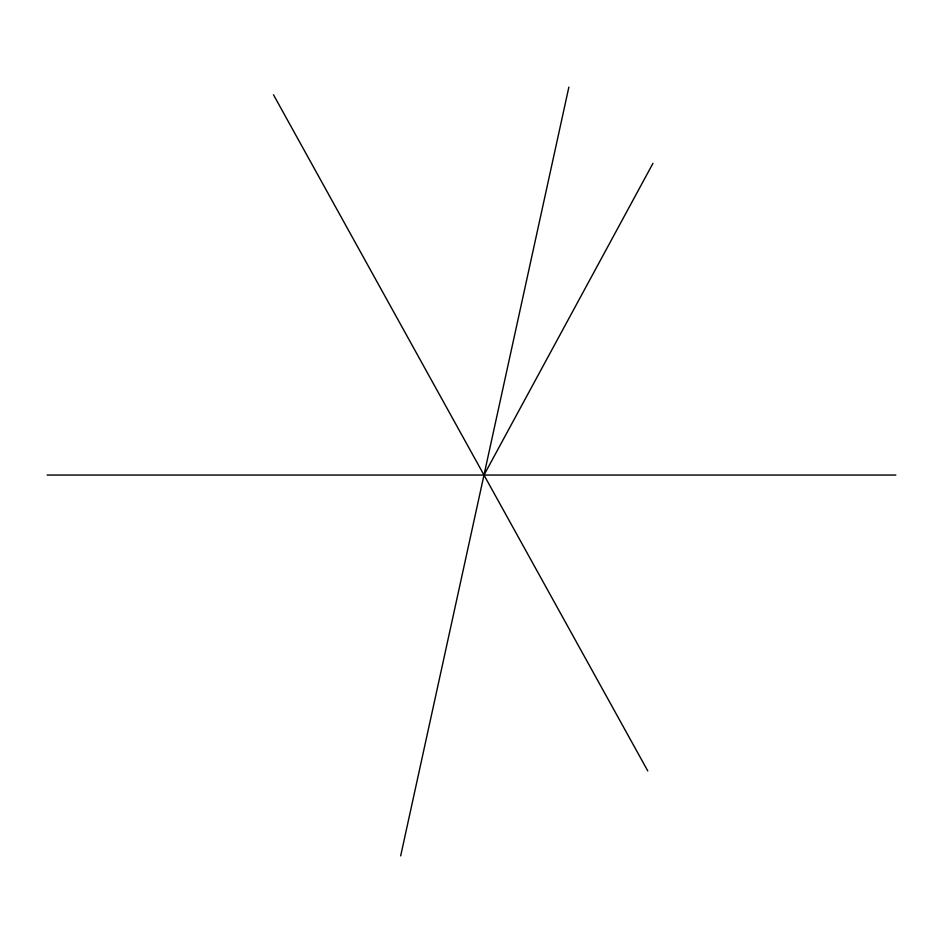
<?xml version="1.0" encoding="UTF-8"?>
<svg xmlns="http://www.w3.org/2000/svg" width="943" height="943" viewBox="0 0 943 943"><rect width="100%" height="100%" fill="white"/><g stroke="black" fill="none" stroke-linecap="round" stroke-linejoin="round"><path stroke-width="1.41" d="M400.669 855.867L568.865 87.133M483.995 475.048L652.969 163.339M47.15 475.048L895.85 475.048M273.482 94.772L647.782 770.938"/></g></svg>
